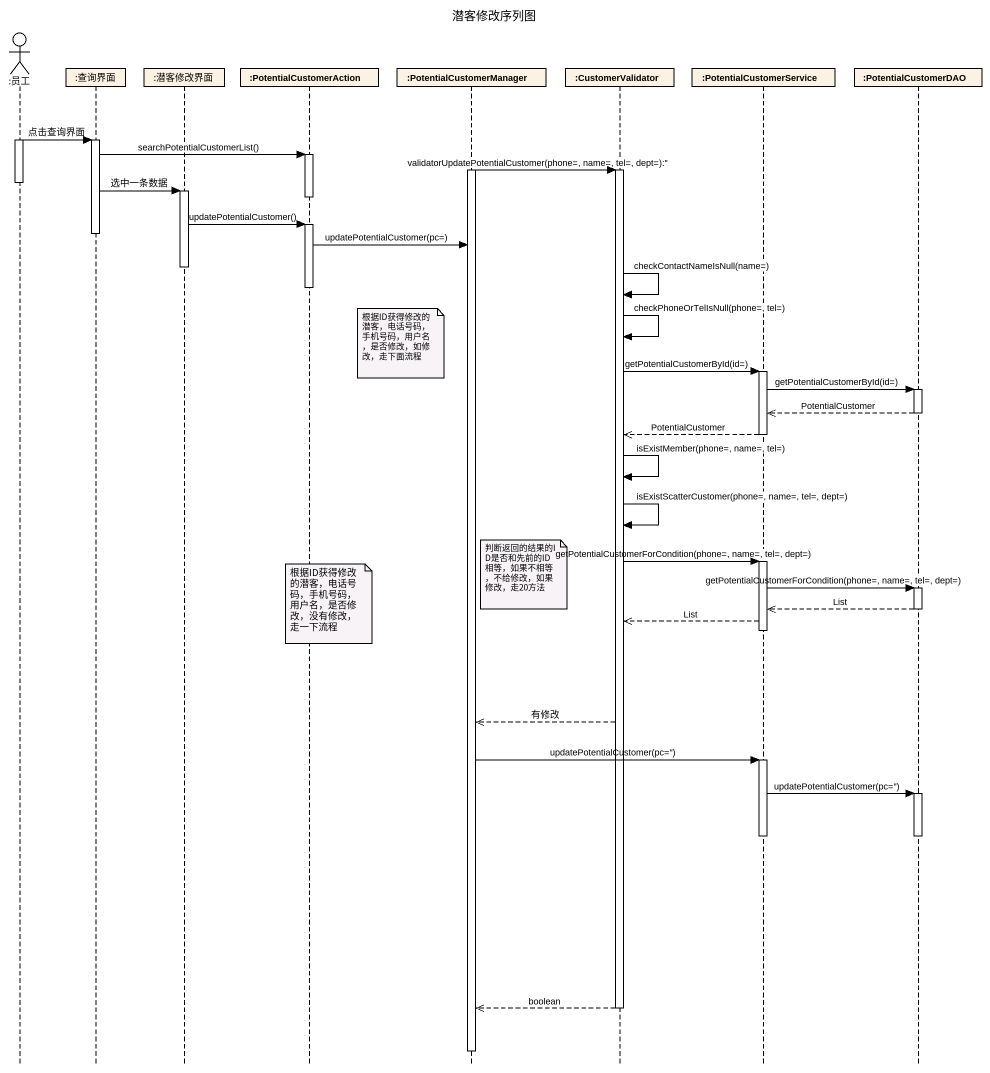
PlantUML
@startuml
title 潜客修改序列图
hide footbox
actor ":员工" as 员工
participant ":查询界面" as 查询界面
participant ":潜客修改界面" as 潜客修改界面
participant ":PotentialCustomerAction" as PotentialCustomerAction
participant ":PotentialCustomerManager" as PotentialCustomerManager
participant ":CustomerValidator" as CustomerValidator
participant ":PotentialCustomerService" as PotentialCustomerService
participant ":PotentialCustomerDAO" as PotentialCustomerDAO

activate 员工
员工 -> 查询界面 : 点击查询界面
activate 查询界面
查询界面 -> PotentialCustomerAction : searchPotentialCustomerList()
activate PotentialCustomerAction
activate PotentialCustomerManager
PotentialCustomerManager -> CustomerValidator : validatorUpdatePotentialCustomer(phone=, name=, tel=, dept=):''
activate CustomerValidator
deactivate 员工
查询界面 -> 潜客修改界面 : 选中一条数据
activate 潜客修改界面
deactivate PotentialCustomerAction
潜客修改界面 -> PotentialCustomerAction : updatePotentialCustomer()
activate PotentialCustomerAction
deactivate 查询界面
PotentialCustomerAction -> PotentialCustomerManager : updatePotentialCustomer(pc=)
deactivate 潜客修改界面
deactivate PotentialCustomerAction
CustomerValidator -> CustomerValidator : checkContactNameIsNull(name=)
CustomerValidator -> CustomerValidator : checkPhoneOrTelIsNull(phone=, tel=)
note left of PotentialCustomerManager : 根据ID获得修改的潜客，电话号码，手机号码，用户名，是否修改，如修改，走下面流程
CustomerValidator -> PotentialCustomerService : getPotentialCustomerById(id=)
activate PotentialCustomerService
PotentialCustomerService -> PotentialCustomerDAO : getPotentialCustomerById(id=)
activate PotentialCustomerDAO
PotentialCustomerDAO -->> PotentialCustomerService : PotentialCustomer
deactivate PotentialCustomerDAO
PotentialCustomerService -->> CustomerValidator : PotentialCustomer
deactivate PotentialCustomerService
CustomerValidator -> CustomerValidator : isExistMember(phone=, name=, tel=)
CustomerValidator -> CustomerValidator : isExistScatterCustomer(phone=, name=, tel=, dept=)
CustomerValidator -> PotentialCustomerService : getPotentialCustomerForCondition(phone=, name=, tel=, dept=)
activate PotentialCustomerService
note right of PotentialCustomerManager : 判断返回的结果的ID是否和先前的ID相等，如果不相等，不给修改，如果修改，走20方法
PotentialCustomerService -> PotentialCustomerDAO : getPotentialCustomerForCondition(phone=, name=, tel=, dept=)
activate PotentialCustomerDAO
note over PotentialCustomerAction : 根据ID获得修改的潜客，电话号码，手机号码，用户名，是否修改，没有修改，走一下流程
PotentialCustomerDAO -->> PotentialCustomerService : List
deactivate PotentialCustomerDAO
PotentialCustomerService -->> CustomerValidator : List
deactivate PotentialCustomerService
CustomerValidator -->> PotentialCustomerManager : 有修改
PotentialCustomerManager -> PotentialCustomerService : updatePotentialCustomer(pc='')
activate PotentialCustomerService
PotentialCustomerService -> PotentialCustomerDAO : updatePotentialCustomer(pc='')
activate PotentialCustomerDAO
deactivate PotentialCustomerDAO
deactivate PotentialCustomerService
CustomerValidator -->> PotentialCustomerManager : boolean
deactivate CustomerValidator
deactivate PotentialCustomerManager
@enduml
